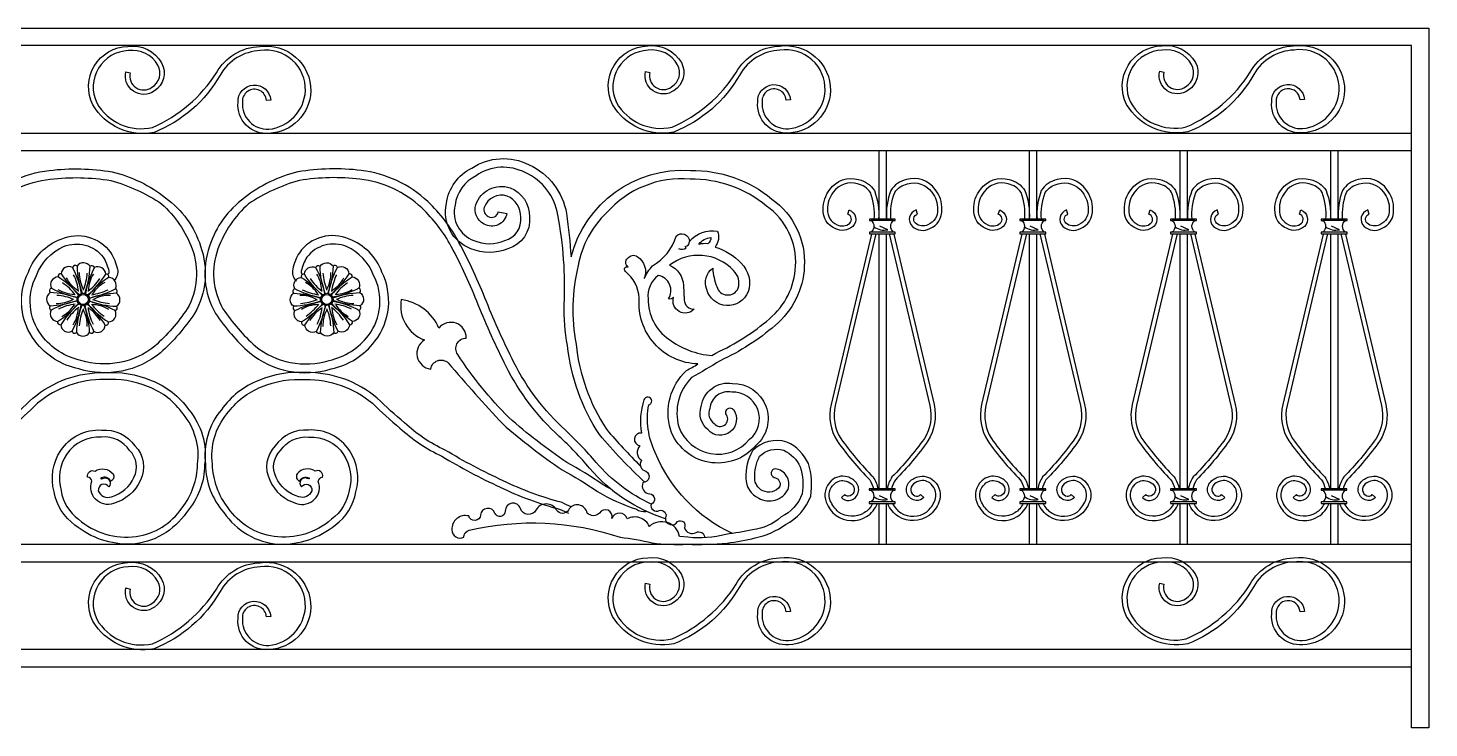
# Model space of a CAD drawing. Header units: metres. Extents: x 543 to 4132, y 1681 to 2681.
# Drawn here: x 2132 to 4132, y 1681 to 2681 of the extents above; entities that cross this region are included whole.
import ezdxf

# ---------------------------------------------------------------- set-up
doc = ezdxf.new("R2010")
doc.units = ezdxf.units.M
for name, color, linetype in [('3', 3, 'Continuous'), ('4', 4, 'Continuous'), ('7', 7, 'Continuous')]:
    doc.layers.add(name, color=color, linetype=linetype)

msp = doc.modelspace()

# ---------------------------------------------------------------- linework, layer by layer
at = {"layer": '3'}
for p, q in [((3367.87, 2406.48), (3335.67, 2406.48)), ((3582.87, 2406.48), (3550.67, 2406.48)), ((3797.87, 2406.48), (3765.67, 2406.48)), ((4012.87, 2406.48), (3980.67, 2406.48)), ((3367.87, 2389.68), (3335.67, 2389.68)), ((3359.42, 2393.28), (3348.03, 2398.26)), ((3582.87, 2389.68), (3550.67, 2389.68)), ((3574.42, 2393.28), (3563.03, 2398.26)), ((3797.87, 2389.68), (3765.67, 2389.68)), ((3789.42, 2393.28), (3778.03, 2398.26)), ((4012.87, 2389.68), (3980.67, 2389.68)), ((4004.42, 2393.28), (3993.03, 2398.26)), ((3367.75, 2021.08), (3335.56, 2021.08)), ((3582.75, 2021.08), (3550.56, 2021.08)), ((3797.75, 2021.08), (3765.56, 2021.08)), ((4012.75, 2021.08), (3980.56, 2021.08)), ((3367.75, 2004.28), (3335.56, 2004.28)), ((3359.3, 2007.88), (3347.92, 2012.86)), ((3582.75, 2004.28), (3550.56, 2004.28)), ((3574.3, 2007.88), (3562.92, 2012.86)), ((3797.75, 2004.28), (3765.56, 2004.28)), ((3789.3, 2007.88), (3777.92, 2012.86)), ((4012.75, 2004.28), (3980.56, 2004.28)), ((4004.3, 2007.88), (3992.92, 2012.86))]:
    msp.add_line(p, q, dxfattribs=at)
for points in [[(2472.26, 2577.92, 1), (2438.06, 2575.46, 0.45), (2475.76, 2536.79, 0.37), (2527.98, 2591.55, 0.47), (2463.62, 2649.07, 0.26), (2406.31, 2614.1, -0.17), (2311.92, 2532.12, -0.32), (2224.6, 2571.42, -0.55), (2274.69, 2655.14, -0.31), (2322.78, 2631.4, -0.4), (2312.38, 2591.58, -0.7), (2271.78, 2618.89), (2277.85, 2617.38, 0.7), (2308.78, 2596.69, 0.41), (2317.24, 2628.32, 0.31), (2275.42, 2649.03, 0.54), (2230.08, 2574.43, 0.33), (2309.69, 2539.24, 0.15), (2400.97, 2617.38, -0.26), (2462.88, 2655.03, -0.46), (2535.79, 2591.12, -0.39), (2476.1, 2530.84, -0.47), (2431.81, 2575.21, -0.99), (2478.49, 2578.39)], [(3214.26, 2578.46, 1), (3180.06, 2576, 0.45), (3217.76, 2537.33, 0.37), (3269.98, 2592.09, 0.47), (3205.62, 2649.61, 0.26), (3148.31, 2614.64, -0.17), (3053.92, 2532.66, -0.32), (2966.6, 2571.96, -0.55), (3016.7, 2655.68, -0.31), (3064.79, 2631.94, -0.4), (3054.39, 2592.12, -0.7), (3013.79, 2619.43), (3019.85, 2617.92, 0.7), (3050.78, 2597.23, 0.41), (3059.25, 2628.86, 0.31), (3017.42, 2649.57, 0.54), (2972.08, 2574.97, 0.33), (3051.7, 2539.78, 0.15), (3142.98, 2617.92, -0.26), (3204.89, 2655.57, -0.46), (3277.79, 2591.66, -0.39), (3218.1, 2531.38, -0.47), (3173.81, 2575.75, -0.99), (3220.49, 2578.93)], [(3948.21, 2578.73, 1), (3914.01, 2576.27, 0.45), (3951.71, 2537.6, 0.37), (4003.93, 2592.36, 0.47), (3939.57, 2649.88, 0.26), (3882.26, 2614.91, -0.17), (3787.87, 2532.93, -0.32), (3700.55, 2572.23, -0.55), (3750.64, 2655.95, -0.31), (3798.74, 2632.21, -0.4), (3788.33, 2592.39, -0.7), (3747.74, 2619.7), (3753.8, 2618.19, 0.7), (3784.73, 2597.5, 0.41), (3793.2, 2629.13, 0.31), (3751.37, 2649.84, 0.54), (3706.03, 2575.24, 0.33), (3785.64, 2540.05, 0.15), (3876.92, 2618.19, -0.26), (3938.84, 2655.84, -0.46), (4011.74, 2591.93, -0.39), (3952.05, 2531.65, -0.47), (3907.76, 2576.02, -0.99), (3954.44, 2579.2)], [(3214.26, 1847.36, 1), (3180.06, 1844.9, 0.45), (3217.76, 1806.23, 0.37), (3269.98, 1860.99, 0.47), (3205.62, 1918.51, 0.26), (3148.31, 1883.54, -0.17), (3053.92, 1801.56, -0.32), (2966.6, 1840.86, -0.55), (3016.7, 1924.58, -0.31), (3064.79, 1900.84, -0.4), (3054.39, 1861.02, -0.7), (3013.79, 1888.33), (3019.85, 1886.82, 0.7), (3050.78, 1866.13, 0.41), (3059.25, 1897.76, 0.31), (3017.42, 1918.47, 0.54), (2972.08, 1843.87, 0.33), (3051.7, 1808.68, 0.15), (3142.98, 1886.82, -0.26), (3204.89, 1924.47, -0.46), (3277.79, 1860.56, -0.39), (3218.1, 1800.28, -0.47), (3173.81, 1844.65, -0.99), (3220.49, 1847.83)], [(3948.21, 1847.36, 1), (3914.01, 1844.9, 0.45), (3951.71, 1806.23, 0.37), (4003.93, 1860.99, 0.47), (3939.57, 1918.51, 0.26), (3882.26, 1883.54, -0.17), (3787.87, 1801.56, -0.32), (3700.55, 1840.86, -0.55), (3750.64, 1924.58, -0.31), (3798.74, 1900.84, -0.4), (3788.33, 1861.02, -0.7), (3747.74, 1888.33), (3753.8, 1886.82, 0.7), (3784.73, 1866.13, 0.41), (3793.2, 1897.76, 0.31), (3751.37, 1918.47, 0.54), (3706.03, 1843.87, 0.33), (3785.64, 1808.68, 0.15), (3876.92, 1886.82, -0.26), (3938.84, 1924.47, -0.46), (4011.74, 1860.56, -0.39), (3952.05, 1800.28, -0.47), (3907.76, 1844.65, -0.99), (3954.44, 1847.83)], [(2472.26, 1840.42, 1), (2438.06, 1837.96, 0.45), (2475.76, 1799.29, 0.37), (2527.98, 1854.05, 0.47), (2463.62, 1911.57, 0.26), (2406.31, 1876.6, -0.17), (2311.92, 1794.63, -0.32), (2224.6, 1833.92, -0.55), (2274.69, 1917.64, -0.31), (2322.78, 1893.91, -0.4), (2312.38, 1854.08, -0.7), (2271.78, 1881.39), (2277.85, 1879.88, 0.7), (2308.78, 1859.19, 0.41), (2317.24, 1890.82, 0.31), (2275.42, 1911.54, 0.54), (2230.08, 1836.93, 0.33), (2309.69, 1801.74, 0.15), (2400.97, 1879.88, -0.26), (2462.88, 1917.53, -0.46), (2535.79, 1853.62, -0.39), (2476.1, 1793.35, -0.47), (2431.81, 1837.71, -0.99), (2478.49, 1840.89)]]:
    msp.add_lwpolyline(points, format="xyb", close=True, dxfattribs=at)
for points in [[(3340.17, 2408.27, 0.11), (3334.76, 2446.27, 0.21), (3316.38, 2458.68, 0.32), (3281.79, 2446.88, 0.18), (3273.62, 2422.04, 0.33), (3287.19, 2400.43, 0.32), (3305.17, 2402.59, 0.57), (3302.33, 2415.56), (3304.31, 2421.48, -0.57), (3309.43, 2398.01, -0.32), (3284.59, 2394.73, -0.32), (3267.36, 2422.11, -0.18), (3276.82, 2450.69, -0.32), (3317.85, 2464.77, -0.21), (3340.39, 2449.03, -0.11), (3346.43, 2408.27)], [(3363.97, 2408.27, -0.11), (3369.38, 2446.27, -0.21), (3387.76, 2458.68, -0.32), (3422.35, 2446.88, -0.18), (3430.52, 2422.04, -0.33), (3416.95, 2400.43, -0.32), (3398.97, 2402.59, -0.57), (3401.81, 2415.56), (3399.83, 2421.48, 0.57), (3394.71, 2398.01, 0.32), (3419.55, 2394.73, 0.32), (3436.78, 2422.11, 0.18), (3427.31, 2450.69, 0.32), (3386.29, 2464.77, 0.21), (3363.75, 2449.03, 0.11), (3357.71, 2408.27)], [(3555.17, 2408.27, 0.11), (3549.76, 2446.27, 0.21), (3531.38, 2458.68, 0.32), (3496.79, 2446.88, 0.18), (3488.62, 2422.04, 0.33), (3502.19, 2400.43, 0.32), (3520.17, 2402.59, 0.57), (3517.33, 2415.56), (3519.31, 2421.48, -0.57), (3524.43, 2398.01, -0.32), (3499.59, 2394.73, -0.32), (3482.36, 2422.11, -0.18), (3491.82, 2450.69, -0.32), (3532.85, 2464.77, -0.21), (3555.39, 2449.03, -0.11), (3561.43, 2408.27)], [(3578.97, 2408.27, -0.11), (3584.38, 2446.27, -0.21), (3602.76, 2458.68, -0.32), (3637.35, 2446.88, -0.18), (3645.52, 2422.04, -0.33), (3631.95, 2400.43, -0.32), (3613.97, 2402.59, -0.57), (3616.81, 2415.56), (3614.83, 2421.48, 0.57), (3609.71, 2398.01, 0.32), (3634.55, 2394.73, 0.32), (3651.78, 2422.11, 0.18), (3642.31, 2450.69, 0.32), (3601.29, 2464.77, 0.21), (3578.75, 2449.03, 0.11), (3572.71, 2408.27)], [(3770.17, 2408.27, 0.11), (3764.76, 2446.27, 0.21), (3746.38, 2458.68, 0.32), (3711.79, 2446.88, 0.18), (3703.62, 2422.04, 0.33), (3717.19, 2400.43, 0.32), (3735.17, 2402.59, 0.57), (3732.33, 2415.56), (3734.31, 2421.48, -0.57), (3739.43, 2398.01, -0.32), (3714.59, 2394.73, -0.32), (3697.36, 2422.11, -0.18), (3706.82, 2450.69, -0.32), (3747.85, 2464.77, -0.21), (3770.39, 2449.03, -0.11), (3776.43, 2408.27)], [(3793.97, 2408.27, -0.11), (3799.38, 2446.27, -0.21), (3817.76, 2458.68, -0.32), (3852.35, 2446.88, -0.18), (3860.52, 2422.04, -0.33), (3846.95, 2400.43, -0.32), (3828.97, 2402.59, -0.57), (3831.81, 2415.56), (3829.83, 2421.48, 0.57), (3824.71, 2398.01, 0.32), (3849.55, 2394.73, 0.32), (3866.78, 2422.11, 0.18), (3857.31, 2450.69, 0.32), (3816.29, 2464.77, 0.21), (3793.75, 2449.03, 0.11), (3787.71, 2408.27)], [(3985.17, 2408.27, 0.11), (3979.76, 2446.27, 0.21), (3961.38, 2458.68, 0.32), (3926.79, 2446.88, 0.18), (3918.62, 2422.04, 0.33), (3932.19, 2400.43, 0.32), (3950.17, 2402.59, 0.57), (3947.33, 2415.56), (3949.31, 2421.48, -0.57), (3954.43, 2398.01, -0.32), (3929.59, 2394.73, -0.32), (3912.36, 2422.11, -0.18), (3921.82, 2450.69, -0.32), (3962.85, 2464.77, -0.21), (3985.39, 2449.03, -0.11), (3991.43, 2408.27)], [(4008.97, 2408.27, -0.11), (4014.38, 2446.27, -0.21), (4032.76, 2458.68, -0.32), (4067.35, 2446.88, -0.18), (4075.52, 2422.04, -0.33), (4061.95, 2400.43, -0.32), (4043.97, 2402.59, -0.57), (4046.81, 2415.56), (4044.83, 2421.48, 0.57), (4039.71, 2398.01, 0.32), (4064.55, 2394.73, 0.32), (4081.78, 2422.11, 0.18), (4072.31, 2450.69, 0.32), (4031.29, 2464.77, 0.21), (4008.75, 2449.03, 0.11), (4002.71, 2408.27)], [(3336.06, 2386.99), (3278.54, 2143.32, 0.2), (3287.19, 2091.47, 0.04), (3333.7, 2036.06, -0.08), (3339.19, 2022.87)], [(3342.54, 2387.25), (3284.63, 2141.89, 0.2), (3292.4, 2094.93, 0.04), (3338.62, 2039.97, -0.09), (3345.59, 2022.87)], [(3361.6, 2387.25), (3419.51, 2141.89, -0.2), (3411.74, 2094.93, -0.04), (3365.52, 2039.97, 0.09), (3358.55, 2022.87)], [(3368.08, 2386.99), (3425.59, 2143.32, -0.2), (3416.95, 2091.47, -0.04), (3370.43, 2036.06, 0.08), (3364.95, 2022.87)], [(3551.06, 2386.99), (3493.54, 2143.32, 0.2), (3502.19, 2091.47, 0.04), (3548.7, 2036.06, -0.08), (3554.19, 2022.87)], [(3557.54, 2387.25), (3499.63, 2141.89, 0.2), (3507.4, 2094.93, 0.04), (3553.62, 2039.97, -0.09), (3560.59, 2022.87)], [(3576.6, 2387.25), (3634.51, 2141.89, -0.2), (3626.74, 2094.93, -0.04), (3580.52, 2039.97, 0.09), (3573.55, 2022.87)], [(3583.08, 2386.99), (3640.59, 2143.32, -0.2), (3631.95, 2091.47, -0.04), (3585.43, 2036.06, 0.08), (3579.95, 2022.87)], [(3766.06, 2386.99), (3708.54, 2143.32, 0.2), (3717.19, 2091.47, 0.04), (3763.7, 2036.06, -0.08), (3769.19, 2022.87)], [(3772.54, 2387.25), (3714.63, 2141.89, 0.2), (3722.4, 2094.93, 0.04), (3768.62, 2039.97, -0.09), (3775.59, 2022.87)], [(3791.6, 2387.25), (3849.51, 2141.89, -0.2), (3841.74, 2094.93, -0.04), (3795.52, 2039.97, 0.09), (3788.55, 2022.87)], [(3798.08, 2386.99), (3855.59, 2143.32, -0.2), (3846.95, 2091.47, -0.04), (3800.43, 2036.06, 0.08), (3794.95, 2022.87)], [(3981.06, 2386.99), (3923.54, 2143.32, 0.2), (3932.19, 2091.47, 0.04), (3978.7, 2036.06, -0.08), (3984.19, 2022.87)], [(3987.54, 2387.25), (3929.63, 2141.89, 0.2), (3937.4, 2094.93, 0.04), (3983.62, 2039.97, -0.09), (3990.59, 2022.87)], [(4006.6, 2387.25), (4064.51, 2141.89, -0.2), (4056.74, 2094.93, -0.04), (4010.52, 2039.97, 0.09), (4003.55, 2022.87)], [(4013.08, 2386.99), (4070.59, 2143.32, -0.2), (4061.95, 2091.47, -0.04), (4015.43, 2036.06, 0.08), (4009.95, 2022.87)], [(2208.5, 2302.19, 0.08), (2195.67, 2339.46, 0.54), (2179.42, 2330.26, 0.08), (2205.23, 2300.5)], [(2213.1, 2302.23, 0.08), (2220.62, 2340.91, 0.54), (2201.95, 2341.08, 0.08), (2209.42, 2302.4)], [(2556.41, 2302.23, -0.08), (2548.89, 2340.91, -0.54), (2567.56, 2341.08, -0.08), (2560.09, 2302.4)], [(2561.01, 2302.19, -0.08), (2573.84, 2339.46, -0.54), (2590.09, 2330.26, -0.08), (2564.28, 2300.5)], [(2204.53, 2299.86, 0.08), (2174.8, 2325.72, 0.54), (2165.31, 2309.63, 0.08), (2202.55, 2296.76)], [(2217.1, 2299.96, 0.08), (2242.96, 2329.7, 0.54), (2226.87, 2339.18, 0.08), (2214, 2301.94)], [(2219.43, 2295.99, 0.08), (2256.7, 2308.82, 0.54), (2247.5, 2325.07, 0.08), (2217.74, 2299.26)], [(2550.08, 2295.99, -0.08), (2512.82, 2308.82, -0.54), (2522.01, 2325.07, -0.08), (2551.77, 2299.26)], [(2552.41, 2299.96, -0.08), (2526.55, 2329.7, -0.54), (2542.64, 2339.18, -0.08), (2555.51, 2301.94)], [(2564.98, 2299.86, -0.08), (2594.72, 2325.72, -0.54), (2604.2, 2309.63, -0.08), (2566.96, 2296.76)], [(2202.27, 2295.86, 0.08), (2163.58, 2303.38, 0.54), (2163.42, 2284.71, 0.08), (2202.1, 2292.18)], [(2219.47, 2291.39, 0.08), (2258.15, 2283.87, 0.54), (2258.32, 2302.54, 0.08), (2219.64, 2295.07)], [(2550.05, 2291.39, -0.08), (2511.36, 2283.87, -0.54), (2511.2, 2302.54, -0.08), (2549.88, 2295.07)], [(2567.25, 2295.86, -0.08), (2605.93, 2303.38, -0.54), (2606.1, 2284.71, -0.08), (2567.42, 2292.18)], [(2202.3, 2291.26, 0.08), (2165.04, 2278.43, 0.54), (2174.23, 2262.18, 0.08), (2203.99, 2287.99)], [(2204.63, 2287.29, 0.08), (2178.77, 2257.55, 0.54), (2194.86, 2248.07, 0.08), (2207.73, 2285.31)], [(2208.63, 2285.02, 0.08), (2201.11, 2246.34, 0.54), (2219.78, 2246.18, 0.08), (2212.31, 2284.86)], [(2213.23, 2285.06, 0.08), (2226.06, 2247.8, 0.54), (2242.31, 2256.99, 0.08), (2216.5, 2286.75)], [(2217.2, 2287.39, 0.08), (2246.94, 2261.53, 0.54), (2256.42, 2277.62, 0.08), (2219.18, 2290.49)], [(2552.32, 2287.39, -0.08), (2522.58, 2261.53, -0.54), (2513.1, 2277.62, -0.08), (2550.33, 2290.49)], [(2556.28, 2285.06, -0.08), (2543.46, 2247.8, -0.54), (2527.2, 2256.99, -0.08), (2553.01, 2286.75)], [(2560.88, 2285.02, -0.08), (2568.41, 2246.34, -0.54), (2549.73, 2246.18, -0.08), (2557.21, 2284.86)], [(2564.88, 2287.29, -0.08), (2590.74, 2257.55, -0.54), (2574.65, 2248.07, -0.08), (2561.78, 2285.31)], [(2567.21, 2291.26, -0.08), (2604.48, 2278.43, -0.54), (2595.28, 2262.18, -0.08), (2565.52, 2287.99)], [(3337.86, 2002, -0.14), (3325.97, 1988.68, -0.29), (3289.35, 1989.92, -0.13), (3277.46, 2006.12, -0.31), (3282.87, 2029.89, -0.26), (3300.16, 2034.21, -0.17), (3309.89, 2027.73, -0.58), (3303.41, 2012.61, -0.25), (3298, 2014.77), (3293.23, 2010.73, 0.25), (3304.08, 2006.39, 0.58), (3314.86, 2031.53, 0.17), (3301.76, 2040.26, 0.26), (3278.62, 2034.48, 0.31), (3271.65, 2003.83, 0.13), (3285.64, 1984.89, 0.29), (3329.21, 1983.34, 0.16), (3344.68, 2002)], [(3366.28, 2002, 0.14), (3378.17, 1988.68, 0.29), (3414.78, 1989.92, 0.13), (3426.68, 2006.12, 0.31), (3421.27, 2029.89, 0.26), (3403.97, 2034.21, 0.17), (3394.25, 2027.73, 0.58), (3400.73, 2012.61, 0.25), (3406.14, 2014.77), (3410.91, 2010.73, -0.25), (3400.06, 2006.39, -0.58), (3389.28, 2031.53, -0.17), (3402.38, 2040.26, -0.26), (3425.52, 2034.48, -0.31), (3432.49, 2003.83, -0.13), (3418.5, 1984.89, -0.29), (3374.93, 1983.34, -0.16), (3359.46, 2002)], [(3552.86, 2002, -0.14), (3540.97, 1988.68, -0.29), (3504.35, 1989.92, -0.13), (3492.46, 2006.12, -0.31), (3497.87, 2029.89, -0.26), (3515.16, 2034.21, -0.17), (3524.89, 2027.73, -0.58), (3518.41, 2012.61, -0.25), (3513, 2014.77), (3508.23, 2010.73, 0.25), (3519.08, 2006.39, 0.58), (3529.86, 2031.53, 0.17), (3516.76, 2040.26, 0.26), (3493.62, 2034.48, 0.31), (3486.65, 2003.83, 0.13), (3500.64, 1984.89, 0.29), (3544.21, 1983.34, 0.16), (3559.68, 2002)], [(3581.28, 2002, 0.14), (3593.17, 1988.68, 0.29), (3629.78, 1989.92, 0.13), (3641.68, 2006.12, 0.31), (3636.27, 2029.89, 0.26), (3618.97, 2034.21, 0.17), (3609.25, 2027.73, 0.58), (3615.73, 2012.61, 0.25), (3621.14, 2014.77), (3625.91, 2010.73, -0.25), (3615.06, 2006.39, -0.58), (3604.28, 2031.53, -0.17), (3617.38, 2040.26, -0.26), (3640.52, 2034.48, -0.31), (3647.49, 2003.83, -0.13), (3633.5, 1984.89, -0.29), (3589.93, 1983.34, -0.16), (3574.46, 2002)], [(3767.86, 2002, -0.14), (3755.97, 1988.68, -0.29), (3719.35, 1989.92, -0.13), (3707.46, 2006.12, -0.31), (3712.87, 2029.89, -0.26), (3730.16, 2034.21, -0.17), (3739.89, 2027.73, -0.58), (3733.41, 2012.61, -0.25), (3728, 2014.77), (3723.23, 2010.73, 0.25), (3734.08, 2006.39, 0.58), (3744.86, 2031.53, 0.17), (3731.76, 2040.26, 0.26), (3708.62, 2034.48, 0.31), (3701.65, 2003.83, 0.13), (3715.64, 1984.89, 0.29), (3759.21, 1983.34, 0.16), (3774.68, 2002)], [(3796.28, 2002, 0.14), (3808.17, 1988.68, 0.29), (3844.78, 1989.92, 0.13), (3856.68, 2006.12, 0.31), (3851.27, 2029.89, 0.26), (3833.97, 2034.21, 0.17), (3824.25, 2027.73, 0.58), (3830.73, 2012.61, 0.25), (3836.14, 2014.77), (3840.91, 2010.73, -0.25), (3830.06, 2006.39, -0.58), (3819.28, 2031.53, -0.17), (3832.38, 2040.26, -0.26), (3855.52, 2034.48, -0.31), (3862.49, 2003.83, -0.13), (3848.5, 1984.89, -0.29), (3804.93, 1983.34, -0.16), (3789.46, 2002)], [(3982.86, 2002, -0.14), (3970.97, 1988.68, -0.29), (3934.35, 1989.92, -0.13), (3922.46, 2006.12, -0.31), (3927.87, 2029.89, -0.26), (3945.16, 2034.21, -0.17), (3954.89, 2027.73, -0.58), (3948.41, 2012.61, -0.25), (3943, 2014.77), (3938.23, 2010.73, 0.25), (3949.08, 2006.39, 0.58), (3959.86, 2031.53, 0.17), (3946.76, 2040.26, 0.26), (3923.62, 2034.48, 0.31), (3916.65, 2003.83, 0.13), (3930.64, 1984.89, 0.29), (3974.21, 1983.34, 0.16), (3989.68, 2002)], [(4011.28, 2002, 0.14), (4023.17, 1988.68, 0.29), (4059.78, 1989.92, 0.13), (4071.68, 2006.12, 0.31), (4066.27, 2029.89, 0.26), (4048.97, 2034.21, 0.17), (4039.25, 2027.73, 0.58), (4045.73, 2012.61, 0.25), (4051.14, 2014.77), (4055.91, 2010.73, -0.25), (4045.06, 2006.39, -0.58), (4034.28, 2031.53, -0.17), (4047.38, 2040.26, -0.26), (4070.52, 2034.48, -0.31), (4077.49, 2003.83, -0.13), (4063.5, 1984.89, -0.29), (4019.93, 1983.34, -0.16), (4004.46, 2002)]]:
    msp.add_lwpolyline(points, format="xyb", dxfattribs=at)
for centre, radius in [((2210.87, 2293.63), 8.89), ((2210.87, 2293.63), 7.21), ((2558.65, 2293.63), 8.89), ((2558.65, 2293.63), 7.21)]:
    msp.add_circle(centre, radius, dxfattribs=at)
for centre, radius, start, end in [((3354.05, 2416.12), 23.47, 232.23, 283.21), ((3569.05, 2416.12), 23.47, 232.23, 283.21), ((3784.05, 2416.12), 23.47, 232.23, 283.21), ((3999.05, 2416.12), 23.47, 232.23, 283.21), ((2199.3, 2338.37), 3.78, 45.57, 163.41), ((2223.22, 2338.16), 3.78, 15.57, 133.41), ((2546.29, 2338.16), 3.78, 46.59, 164.43), ((2570.21, 2338.37), 3.78, 16.59, 134.43), ((2178.48, 2326.6), 3.78, 75.57, 193.41), ((2228.6, 2346.74), 47.62, 208.17, 238.02), ((2134.49, 2297.41), 70.02, 6.35, 26.81), ((2252.78, 2330.76), 47.62, 178.17, 208.02), ((2146.61, 2335.09), 70.02, 336.35, 356.81), ((2175.95, 2361.66), 70.02, 306.35, 326.81), ((2265.73, 2304.82), 47.62, 148.17, 178.02), ((2243.84, 2326.02), 3.78, 345.57, 103.41), ((2525.68, 2326.02), 3.78, 76.59, 194.43), ((2593.56, 2361.66), 70.02, 213.19, 233.65), ((2503.78, 2304.82), 47.62, 1.98, 31.83), ((2622.9, 2335.09), 70.02, 183.19, 203.65), ((2516.73, 2330.76), 47.62, 331.98, 1.83), ((2635.03, 2297.41), 70.02, 153.19, 173.65), ((2540.91, 2346.74), 47.62, 301.98, 331.83), ((2591.04, 2326.6), 3.78, 346.59, 104.43), ((2166.33, 2305.98), 3.78, 105.57, 223.41), ((2199.67, 2348.49), 47.62, 238.17, 268.02), ((2142.83, 2258.71), 70.02, 36.35, 56.81), ((2214.65, 2370.01), 70.02, 276.35, 296.81), ((2263.98, 2275.89), 47.62, 118.17, 148.02), ((2255.62, 2305.19), 3.78, 315.57, 73.41), ((2513.9, 2305.19), 3.78, 106.59, 224.43), ((2554.87, 2370.01), 70.02, 243.19, 263.65), ((2505.53, 2275.89), 47.62, 31.98, 61.83), ((2626.68, 2258.71), 70.02, 123.19, 143.65), ((2569.84, 2348.49), 47.62, 271.98, 301.83), ((2603.18, 2305.98), 3.78, 316.59, 74.43), ((2166.12, 2282.06), 3.78, 135.57, 253.41), ((2173.74, 2335.54), 47.62, 268.17, 298.02), ((2169.4, 2229.37), 70.02, 66.35, 86.81), ((2207.09, 2217.25), 70.02, 96.35, 116.81), ((2157.75, 2311.36), 47.62, 298.17, 328.02), ((2245.78, 2225.59), 70.02, 126.35, 146.81), ((2156, 2282.43), 47.62, 328.17, 358.02), ((2287.25, 2289.85), 70.02, 186.35, 206.81), ((2193.13, 2240.51), 47.62, 28.17, 58.02), ((2278.9, 2328.54), 70.02, 216.35, 236.81), ((2222.06, 2238.76), 47.62, 58.17, 88.02), ((2252.33, 2357.88), 70.02, 246.35, 266.81), ((2248, 2251.71), 47.62, 88.17, 118.02), ((2255.4, 2281.27), 3.78, 285.57, 43.41), ((2514.11, 2281.27), 3.78, 136.59, 254.43), ((2521.52, 2251.71), 47.62, 61.98, 91.83), ((2517.18, 2357.88), 70.02, 273.19, 293.65), ((2547.45, 2238.76), 47.62, 91.98, 121.83), ((2490.61, 2328.54), 70.02, 303.19, 323.65), ((2576.38, 2240.51), 47.62, 121.98, 151.83), ((2482.27, 2289.85), 70.02, 333.19, 353.65), ((2523.73, 2225.59), 70.02, 33.19, 53.65), ((2613.51, 2282.43), 47.62, 181.98, 211.83), ((2562.43, 2217.25), 70.02, 63.19, 83.65), ((2611.76, 2311.36), 47.62, 211.98, 241.83), ((2600.11, 2229.37), 70.02, 93.19, 113.65), ((2595.78, 2335.54), 47.62, 241.98, 271.83), ((2603.4, 2282.06), 3.78, 286.59, 44.43), ((2177.9, 2261.24), 3.78, 165.57, 283.41), ((2275.12, 2252.16), 70.02, 156.35, 176.81), ((2168.95, 2256.5), 47.62, 358.17, 28.02), ((2243.26, 2260.66), 3.78, 255.57, 13.41), ((2526.26, 2260.66), 3.78, 166.59, 284.43), ((2600.56, 2256.5), 47.62, 151.98, 181.83), ((2494.39, 2252.16), 70.02, 3.19, 23.65), ((2591.62, 2261.24), 3.78, 256.59, 14.43), ((2198.51, 2249.09), 3.78, 195.57, 313.41), ((2222.43, 2248.88), 3.78, 225.57, 343.41), ((2547.08, 2248.88), 3.78, 196.59, 314.43), ((2571.01, 2249.09), 3.78, 226.59, 344.43), ((3353.94, 2030.73), 23.47, 232.23, 283.21), ((3568.94, 2030.73), 23.47, 232.23, 283.21), ((3783.94, 2030.73), 23.47, 232.23, 283.21), ((3998.94, 2030.73), 23.47, 232.23, 283.21)]:
    msp.add_arc(centre, radius, start, end, dxfattribs=at)
at = {"layer": '4'}
for p, q in [((3346.6, 2386.99), (3346.6, 2022.87)), ((3357.54, 2022.87), (3357.54, 2387.39)), ((3561.6, 2386.99), (3561.6, 2022.87)), ((3572.54, 2022.87), (3572.54, 2387.39)), ((3776.6, 2386.99), (3776.6, 2022.87)), ((3787.54, 2022.87), (3787.54, 2387.39)), ((3991.6, 2386.99), (3991.6, 2022.87)), ((4002.54, 2022.87), (4002.54, 2387.39)), ((3346.6, 2002), (3346.6, 1943.88)), ((3357.54, 1943.88), (3357.54, 2002)), ((3561.6, 2002), (3561.6, 1943.88)), ((3572.54, 1943.88), (3572.54, 2002)), ((3776.6, 2002), (3776.6, 1943.88)), ((3787.54, 1943.88), (3787.54, 2002)), ((3991.6, 2002), (3991.6, 1943.88)), ((4002.54, 1943.88), (4002.54, 2002)), ((3345.95, 1943.88), (3356.89, 1943.88))]:
    msp.add_line(p, q, dxfattribs=at)
msp.add_lwpolyline([(2386.8, 2656.38), (657.46, 2656.38), (657.46, 1681.38), (657.46, 1681.38), (632.46, 1681.38), (632.46, 1681.38), (632.46, 2681.38), (2386.8, 2681.38), (4132.26, 2681.38), (4132.26, 1681.38), (4132.26, 1681.38), (4107.26, 1681.38), (4107.26, 1681.38), (4107.26, 2656.38)], close=True, dxfattribs=at)
for points in [[(3346.6, 2506.38), (3346.6, 2408.27)], [(3357.52, 2408.27), (3357.52, 2506.38)], [(3561.6, 2506.38), (3561.6, 2408.27)], [(3572.52, 2408.27), (3572.52, 2506.38)], [(3776.6, 2506.38), (3776.6, 2408.27)], [(3787.52, 2408.27), (3787.52, 2506.38)], [(3991.6, 2506.38), (3991.6, 2408.27)], [(4002.52, 2408.27), (4002.52, 2506.38)]]:
    msp.add_lwpolyline(points, dxfattribs=at)
at = {"layer": '7'}
for p, q in [((659.76, 1943.88), (4107.26, 1943.88)), ((659.76, 1918.88), (4107.26, 1918.88))]:
    msp.add_line(p, q, dxfattribs=at)
for points in [[(659.76, 2531.38), (4107.26, 2531.38)], [(659.76, 2506.38), (4107.26, 2506.38)], [(659.76, 1793.88), (4107.26, 1793.88)], [(659.76, 1768.88), (4107.26, 1768.88)]]:
    msp.add_lwpolyline(points, dxfattribs=at)
for points in [[(3012.64, 2032.39, -0.03), (2947.91, 2100.61, -0.12), (2902.11, 2227.92, -0.05), (2897.4, 2286.47, 0.06), (2888.42, 2414.33, 0.25), (2842.02, 2474.72, 0.28), (2771.88, 2470.41, 0.25), (2741.66, 2428.35, 0.38), (2768.64, 2377.67, 0.2), (2812.88, 2377.67, 0.37), (2835.54, 2411.1, 0.31), (2816.12, 2441.29, 0.4), (2783.16, 2424.99, 0.36), (2789.14, 2412.18, 0.53), (2803.31, 2418.53), (2815.63, 2416.44, -0.52), (2783.16, 2401.19, -0.36), (2771.25, 2428.82, -0.41), (2820.34, 2453.07, -0.31), (2848.06, 2411.62, -0.36), (2816.88, 2365.81, -0.19), (2764.08, 2366.03, -0.37), (2729.34, 2430.57, -0.25), (2765.6, 2481.26, -0.27), (2847.46, 2485.98, -0.25), (2900.76, 2416.32, -0.02), (2907.27, 2354.32, -0.36), (3077.73, 2477.83, -0.18), (3194.02, 2437.01, -0.26), (3240.36, 2340.32, -0.21), (3198.69, 2256.48, -0.07), (3120.24, 2206.09, -0.01), (3079.47, 2181.87, 0.27), (3061.07, 2111.85, 0.58), (3162.3, 2093.8, 0.72), (3136.74, 2161.16, 0.45), (3105.48, 2137.83, 0.36), (3111.74, 2116.33, 0.97), (3129.21, 2128.77, -1.01), (3139.6, 2135.72, -0.93), (3103.17, 2107.11, -0.32), (3093.23, 2140.82, -0.42), (3137.74, 2173.69, -0.7), (3171.16, 2084.91, -0.58), (3049.15, 2108.07, -0.28), (3071.96, 2191.99, 0.01), (3088.49, 2201.39, -0.43), (3004.63, 2295.62, 0.21), (2984.88, 2333.65, -0.83), (2988.9, 2340.08, -0.54), (2988.46, 2352.48, -0.42), (3001.78, 2354.96, -0.36), (3011.75, 2323.64, -0.08), (3023.61, 2341.42, 0.19), (3057.29, 2383.91, -0.69), (3076.52, 2376.51, -0.27), (3116.43, 2391.14, -0.26), (3112.93, 2368.41, -0.14), (3150.12, 2345.23, -0.29), (3160, 2304.49, -0.72), (3100.95, 2307.95, -0.35), (3109.6, 2338.07, 0.08), (3115.43, 2311.88, 0.71), (3145.93, 2309.7, 0.29), (3139.39, 2334.73, 0.39), (3047.9, 2342.35, -0.3), (3067.67, 2313.5), (3068.95, 2293.12, 0.43), (3083.06, 2279.73, -0.8), (3053.67, 2296.66, -0.25), (3046.43, 2294.25, 0.54), (3031.67, 2327.78, 0.26), (3017.33, 2294.34, 0.25), (3046.81, 2236.77, 0.14), (3108.51, 2213.48), (3114.24, 2217.09, 0.07), (3190.59, 2266, 0.21), (3227.88, 2341.06, 0.26), (3186.44, 2427.05, 0.18), (3077.3, 2465.32, 0.24), (2958.14, 2417.41, 0.16), (2917.5, 2342.12, 0.11), (2914.48, 2229.76, 0.12), (2957.96, 2108.08, 0.02), (3006.47, 2055.6)], [(1727.45, 1980.29, 0.14), (1835.76, 2052.61, -0.03), (1879.13, 2098.02, 0.09), (1954.95, 2197.95, 0.02), (1994.63, 2285.83, -0.03), (2033.27, 2369.31, -0.08), (2075.3, 2424.31, -0.16), (2163.6, 2465.49, -0.07), (2250.14, 2463.46, -0.08), (2322.72, 2430.24, -0.12), (2366.36, 2366.01, -0.22), (2359.22, 2280.13, -0.06), (2312.97, 2226.89, -0.25), (2207.51, 2206.5, -0.18), (2151.46, 2242.24, -0.29), (2144.09, 2328.04, -0.2), (2182.84, 2369.14, -0.34), (2239.38, 2353.87, -0.08), (2247.45, 2334.17, -0.27), (2245.96, 2329.4)], [(1747.75, 2001.32, 0.11), (1826.17, 2060.63, -0.03), (1870.68, 2107.23, 0.09), (1943.81, 2203.6, 0.02), (1983.02, 2290.45, -0.03), (2022.23, 2375.17, -0.08), (2066.74, 2433.42, -0.16), (2162.12, 2477.91, -0.07), (2252.2, 2475.79, -0.11), (2328.41, 2438.78, -0.16), (2378.33, 2369.67, -0.22), (2369.83, 2273.5, -0.06), (2321.08, 2217.37, -0.25), (2204.71, 2194.29, -0.18), (2142.25, 2233.84, -0.29), (2132.44, 2332.81, -0.22), (2179.12, 2379.72, -0.36), (2250.08, 2360.35, -0.08), (2259.62, 2337.05, -0.27), (2254.32, 2320.1)], [(3021.76, 2001.32, -0.11), (2943.34, 2060.63, 0.03), (2898.83, 2107.23, -0.09), (2825.71, 2203.6, -0.02), (2786.5, 2290.45, 0.03), (2747.28, 2375.17, 0.08), (2702.77, 2433.42, 0.16), (2607.4, 2477.91, 0.07), (2517.32, 2475.79, 0.11), (2441.1, 2438.78, 0.16), (2391.18, 2369.67, 0.22), (2399.68, 2273.5, 0.06), (2448.43, 2217.37, 0.25), (2564.8, 2194.29, 0.18), (2627.26, 2233.84, 0.29), (2637.07, 2332.81, 0.22), (2590.39, 2379.72, 0.36), (2519.44, 2360.35, 0.08), (2509.9, 2337.05, 0.27), (2515.2, 2320.1)], [(3042.06, 1980.29, -0.14), (2933.75, 2052.61, 0.03), (2890.38, 2098.02, -0.09), (2814.56, 2197.95, -0.02), (2774.88, 2285.83, 0.03), (2736.25, 2369.31, 0.08), (2694.22, 2424.31, 0.16), (2605.92, 2465.49, 0.07), (2519.38, 2463.46, 0.08), (2446.8, 2430.24, 0.12), (2403.16, 2366.01, 0.22), (2410.29, 2280.13, 0.06), (2456.54, 2226.89, 0.25), (2562, 2206.5, 0.18), (2618.05, 2242.24, 0.29), (2625.42, 2328.04, 0.2), (2586.67, 2369.14, 0.34), (2530.13, 2353.87, 0.08), (2522.06, 2334.17, 0.27), (2523.55, 2329.4)], [(3070.14, 2369.47, 0.41), (3076.52, 2376.51)], [(2962.74, 2023.62, -0.01), (2951.58, 2029.69, 0.03), (2901.05, 2060.76, -0.03), (2818.4, 2124.79, -0.05), (2745.45, 2214.99, -0.6), (2757.53, 2238.5, 0.72), (2718.73, 2252.69, 0.26), (2664.8, 2293.35, 0.36), (2697.92, 2235.67, 0.71), (2706.9, 2194.18, -0.6), (2731.8, 2203.04, 0.01), (2809.81, 2115.7, 0.03), (2894.59, 2050.04, -0.03), (2944.88, 2019.12, 0.05), (3000.57, 1993.91, 0.17), (3014.52, 1990.88)], [(2099.94, 2117.41, 0.02), (2138.92, 2152.64, -0.18), (2240.81, 2189.1, -0.12), (2307.9, 2177.86, -0.15), (2361.43, 2136.07, -0.21), (2384.13, 2057.79, -0.18), (2358.2, 1989.42, -0.23), (2279.46, 1943.88, -0.18), (2199.02, 1971.34, -0.2), (2169.33, 2018.67, -0.22), (2178.65, 2077.66, -0.27), (2237.05, 2107.06, -0.26), (2284.7, 2084.29, -0.32), (2292.33, 2035.24, -0.23), (2254.05, 2002.31, -0.65), (2223.23, 2033.86, 0.32), (2217.07, 2039.85, -0.66), (2227.64, 2048.21, -0.39), (2253.33, 2044.36, -0.46), (2250.04, 2033.97, 0.44), (2236.21, 2038.56, 0.58), (2236.73, 2037.25, -0.05), (2238.83, 2038.01, -0.82), (2247.2, 2025.89, 0.8), (2232.34, 2020.3, 0.43), (2251, 2011.85, 0.23), (2283.26, 2039.47, 0.33), (2276.96, 2077.89, 0.27), (2237.1, 2097.04, 0.27), (2187.02, 2072.19, 0.22), (2179.15, 2020.67, 0.2), (2204.16, 1979.65, 0.22), (2286.31, 1954.96, 0.21), (2351.84, 1995.77, 0.16), (2374.11, 2058.33, 0.21), (2353.49, 2129.97, 0.15), (2304.11, 2168.6, 0.12), (2241.12, 2179.09, 0.18), (2145.64, 2145.23, -0.02), (2106.6, 2109.94, -0.08)], [(2907.63, 1997.35, -0.02), (2894.56, 2003.48, -0.05), (2810.43, 2034.6, -0.03), (2727.57, 2078.49, -0.08), (2669.57, 2117.41, -0.02), (2630.59, 2152.64, 0.18), (2528.7, 2189.1, 0.12), (2461.61, 2177.86, 0.15), (2408.08, 2136.07, 0.21), (2385.38, 2057.79, 0.18), (2411.32, 1989.42, 0.23), (2490.05, 1943.88, 0.18), (2570.49, 1971.34, 0.2), (2600.19, 2018.67, 0.22), (2590.86, 2077.66, 0.27), (2532.47, 2107.06, 0.26), (2484.81, 2084.29, 0.32), (2477.19, 2035.24, 0.23), (2515.46, 2002.31, 0.65), (2546.29, 2033.86, -0.32), (2552.44, 2039.85, 0.66), (2541.87, 2048.21, 0.39), (2516.18, 2044.36, 0.46), (2519.47, 2033.97, -0.44), (2533.3, 2038.56, -0.58), (2532.79, 2037.25, 0.05), (2530.68, 2038.01, 0.82), (2522.31, 2025.89, -0.8), (2537.17, 2020.3, -0.43), (2518.52, 2011.85, -0.23), (2486.25, 2039.47, -0.33), (2492.55, 2077.89, -0.27), (2532.42, 2097.04, -0.27), (2582.49, 2072.19, -0.22), (2590.36, 2020.67, -0.2), (2565.36, 1979.65, -0.22), (2483.2, 1954.96, -0.21), (2417.67, 1995.77, -0.16), (2395.4, 2058.33, -0.21), (2416.02, 2129.97, -0.15), (2465.41, 2168.6, -0.12), (2528.39, 2179.09, -0.18), (2623.87, 2145.23, 0.02), (2662.92, 2109.94, 0.08), (2722.87, 2069.64, 0.03), (2806.15, 2025.56, 0.05), (2891.01, 1994.07, 0.02), (2903.7, 1988.16)], [(3137.69, 1959.24, -0.19), (3027.56, 2075.06, -0.16), (3018.2, 2142.94, 1.73), (3011.41, 2150.02, 0.13), (3007.86, 2102.79, 0.97), (3005.5, 2084.49, 0.47), (3007.86, 2063.83, 0.54), (3014.27, 2048.28, -0.77), (3009.99, 2031.97, 0.55), (3019.81, 2016.03, -0.76), (3021.76, 2001.32, 0.67), (3033.18, 1992.15, -0.67), (3042.09, 1981.63, 0.81), (3059.5, 1976.37, -0.78), (3069.22, 1967.46, 0.49), (3085.82, 1960.58, -0.58), (3098.04, 1953.26)]]:
    msp.add_lwpolyline(points, format="xyb", dxfattribs=at)
for points in [[(3337.61, 2387.39), (3370.31, 2387.39), (3370.31, 2389.68), (3367.87, 2389.68, -0.48), (3367.87, 2406.48), (3370.31, 2406.48), (3370.31, 2408.27), (3345.71, 2408.27), (3333.23, 2408.27), (3333.23, 2406.48), (3335.67, 2406.48, -0.48), (3335.67, 2389.68), (3333.23, 2389.68), (3333.23, 2387.39)], [(3552.61, 2387.39), (3585.31, 2387.39), (3585.31, 2389.68), (3582.87, 2389.68, -0.48), (3582.87, 2406.48), (3585.31, 2406.48), (3585.31, 2408.27), (3560.71, 2408.27), (3548.23, 2408.27), (3548.23, 2406.48), (3550.67, 2406.48, -0.48), (3550.67, 2389.68), (3548.23, 2389.68), (3548.23, 2387.39)], [(3767.61, 2387.39), (3800.31, 2387.39), (3800.31, 2389.68), (3797.87, 2389.68, -0.48), (3797.87, 2406.48), (3800.31, 2406.48), (3800.31, 2408.27), (3775.71, 2408.27), (3763.23, 2408.27), (3763.23, 2406.48), (3765.67, 2406.48, -0.48), (3765.67, 2389.68), (3763.23, 2389.68), (3763.23, 2387.39)], [(3982.61, 2387.39), (4015.31, 2387.39), (4015.31, 2389.68), (4012.87, 2389.68, -0.48), (4012.87, 2406.48), (4015.31, 2406.48), (4015.31, 2408.27), (3990.71, 2408.27), (3978.23, 2408.27), (3978.23, 2406.48), (3980.67, 2406.48, -0.48), (3980.67, 2389.68), (3978.23, 2389.68), (3978.23, 2387.39)], [(3089.68, 2372.32, -0.21), (3107.12, 2382.18, -0.22), (3102.41, 2373.18, 0.08)], [(2977.58, 1953.87, -0.04), (3022.94, 1945.77, 0.04), (3072.98, 1943.88, 0.03), (3130.07, 1945.5, 0.03), (3170.22, 1952.92, 0.1), (3213.6, 1972, 0.19), (3249.44, 2012.66, 0.12), (3246.22, 2059.12, 0.18), (3215.55, 2089.75, 0.29), (3166.36, 2077.3, 0.14), (3157.07, 2038.18, 0.3), (3175.24, 2009.74, 0.43), (3217.16, 2022.27, 0.47), (3198.88, 2051.78, 0.8), (3197.23, 2039.39, -0.45), (3205.53, 2026.96, -0.39), (3180.92, 2020.42, -0.29), (3169.59, 2038.01, -0.13), (3176.5, 2069.77, -0.27), (3211.05, 2078.06, -0.18), (3234.55, 2054.58, -0.12), (3237.31, 2015.91, -0.19), (3207.54, 1982.94, -0.16), (3166.32, 1964.63, -0.02), (3128.13, 1957.9, -0.09), (3074.23, 1953.76), (3062.32, 1954.95, 0.58), (3019.17, 1969.45, 0.44), (2987.45, 1980.02, 0.74), (2965.6, 1980.72, 0.88), (2947.98, 1988.47, -0.43), (2930.36, 1988.47, 0.7), (2903.57, 1992.7, -0.59), (2886.66, 1992.7, 0.59), (2857.05, 1992.7, -0.66), (2835.2, 1994.81, 0.86), (2813.35, 1991.29, -0.84), (2798.55, 1988.47, 0.79), (2778.11, 1985.65, -0.84), (2761.19, 1984.25, 0.51), (2737.13, 1964.42, 0.56), (2754.14, 1953.96, -0.34), (2761.9, 1963.82, -0.14), (2977.58, 1953.87)], [(3337.5, 2002), (3370.2, 2002), (3370.2, 2004.28), (3367.75, 2004.28, -0.48), (3367.75, 2021.08), (3370.2, 2021.08), (3370.2, 2022.87), (3345.59, 2022.87), (3333.11, 2022.87), (3333.11, 2021.08), (3335.56, 2021.08, -0.48), (3335.56, 2004.28), (3333.11, 2004.28), (3333.11, 2002)], [(3552.5, 2002), (3585.2, 2002), (3585.2, 2004.28), (3582.75, 2004.28, -0.48), (3582.75, 2021.08), (3585.2, 2021.08), (3585.2, 2022.87), (3560.59, 2022.87), (3548.11, 2022.87), (3548.11, 2021.08), (3550.56, 2021.08, -0.48), (3550.56, 2004.28), (3548.11, 2004.28), (3548.11, 2002)], [(3767.5, 2002), (3800.2, 2002), (3800.2, 2004.28), (3797.75, 2004.28, -0.48), (3797.75, 2021.08), (3800.2, 2021.08), (3800.2, 2022.87), (3775.59, 2022.87), (3763.11, 2022.87), (3763.11, 2021.08), (3765.56, 2021.08, -0.48), (3765.56, 2004.28), (3763.11, 2004.28), (3763.11, 2002)], [(3982.5, 2002), (4015.2, 2002), (4015.2, 2004.28), (4012.75, 2004.28, -0.48), (4012.75, 2021.08), (4015.2, 2021.08), (4015.2, 2022.87), (3990.59, 2022.87), (3978.11, 2022.87), (3978.11, 2021.08), (3980.56, 2021.08, -0.48), (3980.56, 2004.28), (3978.11, 2004.28), (3978.11, 2002)]]:
    msp.add_lwpolyline(points, format="xyb", close=True, dxfattribs=at)
for centre, radius, start, end in [((3065.48, 2376.51), 11.04, 244.28, 303.89), ((3091.89, 2383.29), 25.77, 212.42, 218.21)]:
    msp.add_arc(centre, radius, start, end, dxfattribs=at)

doc.saveas('drawing.dxf')
